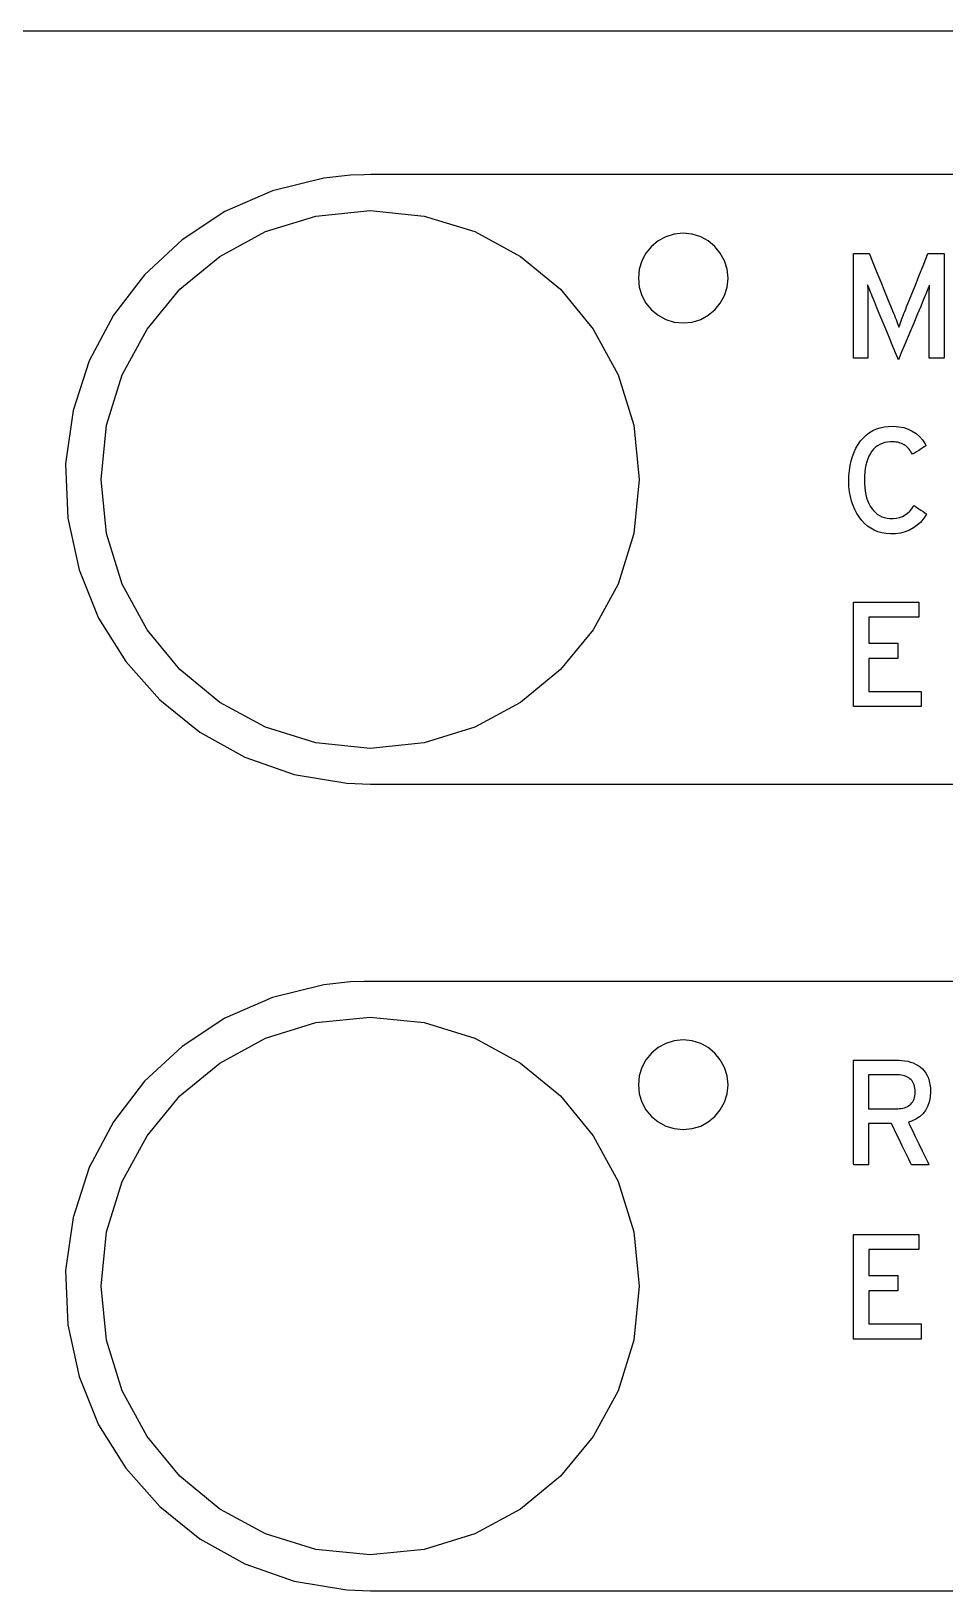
# Model space of a CAD drawing. Extents: x 1 to 47.7, y 0.2 to 33.3.
# Drawn here: x 16.421 to 17.44, y 12.734 to 14.474 of the extents above; entities that cross this region are included whole.
import ezdxf

# ---------------------------------------------------------------- set-up
doc = ezdxf.new("R2010")
doc.units = 0
doc.header["$MEASUREMENT"] = 0
doc.layers.add('4_0_____DWG', color=7, linetype='CONTINUOUS')

msp = doc.modelspace()

# ---------------------------------------------------------------- linework, layer by layer
at = {"layer": '4_0_____DWG'}
for points in [[(17.4756, 14.4737), (17.3985, 14.4737), (17.3184, 14.4737), (17.2354, 14.4737), (17.1494, 14.4737), (17.0607, 14.4737), (16.9693, 14.4737), (16.8751, 14.4737), (16.7784, 14.4737), (16.6792, 14.4737), (16.5776, 14.4737), (16.4735, 14.4737), (16.3671, 14.4737)], [(17.5591, 14.3136), (17.3499, 14.3136), (17.1493, 14.3136), (17.0585, 14.3136), (16.9774, 14.3136), (16.9085, 14.3136), (16.8543, 14.3136), (16.8174, 14.3136), (16.8002, 14.3136), (16.7927, 14.3135), (16.7775, 14.3129), (16.7476, 14.3096), (16.6904, 14.2957), (16.6373, 14.2725), (16.5895, 14.2409), (16.5477, 14.202), (16.5129, 14.1567), (16.486, 14.1058), (16.468, 14.0503), (16.4597, 13.991), (16.462, 13.9303), (16.4746, 13.8726), (16.4965, 13.8189), (16.5269, 13.7703), (16.5648, 13.7276), (16.6093, 13.6917), (16.6595, 13.6637), (16.7144, 13.6443), (16.7732, 13.6346), (16.7995, 13.6336), (16.8137, 13.6336), (16.8479, 13.6336), (16.8998, 13.6336), (16.9667, 13.6336), (17.0462, 13.6336), (17.1358, 13.6336), (17.2329, 13.6336), (17.4397, 13.6336), (17.6465, 13.6336)], [(17.3384, 13.7201), (17.3384, 13.8367), (17.4112, 13.8367), (17.4112, 13.8197), (17.3553, 13.8197), (17.3553, 13.7908), (17.3878, 13.7908), (17.3878, 13.7739), (17.3553, 13.7739), (17.3553, 13.737), (17.4137, 13.737), (17.4137, 13.7201), (17.3384, 13.7201)], [(17.5591, 13.4135), (17.3499, 13.4135), (17.1493, 13.4135), (17.0585, 13.4135), (16.9774, 13.4135), (16.9085, 13.4135), (16.8543, 13.4135), (16.8174, 13.4135), (16.8002, 13.4135), (16.7927, 13.4135), (16.7775, 13.4129), (16.7476, 13.4096), (16.6904, 13.3957), (16.6373, 13.3725), (16.5895, 13.3409), (16.5477, 13.302), (16.5129, 13.2567), (16.486, 13.2058), (16.468, 13.1502), (16.4597, 13.091), (16.462, 13.0303), (16.4746, 12.9726), (16.4965, 12.9189), (16.5269, 12.8703), (16.5648, 12.8276), (16.6093, 12.7917), (16.6595, 12.7636), (16.7144, 12.7443), (16.7732, 12.7346), (16.7995, 12.7336), (16.8137, 12.7336), (16.8479, 12.7336), (16.8998, 12.7336), (16.9667, 12.7336), (17.0462, 12.7336), (17.1358, 12.7336), (17.2329, 12.7336), (17.4397, 12.7336), (17.6465, 12.7336)], [(17.3384, 13.0145), (17.3384, 13.1311), (17.4112, 13.1311), (17.4112, 13.1142), (17.3553, 13.1142), (17.3553, 13.0852), (17.3878, 13.0852), (17.3878, 13.0683), (17.3553, 13.0683), (17.3553, 13.0314), (17.4137, 13.0314), (17.4137, 13.0145), (17.3384, 13.0145)]]:
    msp.add_lwpolyline(points, dxfattribs=at)
for points in [[(16.7993, 13.6735), (16.7388, 13.6796), (16.6825, 13.6971), (16.6316, 13.7248), (16.5872, 13.7614), (16.5505, 13.8058), (16.5229, 13.8568), (16.5054, 13.9131), (16.4993, 13.9735), (16.5054, 14.034), (16.5229, 14.0903), (16.5505, 14.1413), (16.5872, 14.1857), (16.6316, 14.2223), (16.6825, 14.25), (16.7388, 14.2674), (16.7993, 14.2735), (16.8597, 14.2674), (16.916, 14.25), (16.967, 14.2223), (17.0114, 14.1857), (17.048, 14.1413), (17.0757, 14.0903), (17.0932, 14.034), (17.0993, 13.9735), (17.0932, 13.9131), (17.0757, 13.8568), (17.048, 13.8058), (17.0114, 13.7614), (16.967, 13.7248), (16.916, 13.6971), (16.8597, 13.6796)], [(17.1484, 14.1482), (17.1585, 14.1492), (17.1679, 14.1521), (17.1763, 14.1567), (17.1837, 14.1628), (17.1898, 14.1702), (17.1945, 14.1787), (17.1974, 14.1881), (17.1984, 14.1982), (17.1974, 14.2082), (17.1945, 14.2176), (17.1898, 14.2261), (17.1837, 14.2335), (17.1763, 14.2396), (17.1679, 14.2442), (17.1585, 14.2471), (17.1484, 14.2482), (17.1383, 14.2471), (17.129, 14.2442), (17.1205, 14.2396), (17.1131, 14.2335), (17.1069, 14.2261), (17.1023, 14.2176), (17.0994, 14.2082), (17.0984, 14.1982), (17.0994, 14.1881), (17.1023, 14.1787), (17.1069, 14.1702), (17.1131, 14.1628), (17.1205, 14.1567), (17.129, 14.1521), (17.1383, 14.1492)], [(17.4228, 14.1089), (17.4228, 14.1111), (17.4228, 14.117), (17.4228, 14.1256), (17.4228, 14.1357), (17.4228, 14.1461), (17.4228, 14.156), (17.4228, 14.164), (17.4228, 14.1692), (17.4228, 14.1713), (17.4228, 14.1741), (17.4228, 14.1768), (17.4229, 14.1794), (17.4229, 14.1818), (17.4229, 14.1841), (17.423, 14.1863), (17.423, 14.1883), (17.4231, 14.1901), (17.4229, 14.1904), (17.4222, 14.1888), (17.4216, 14.187), (17.4208, 14.1851), (17.42, 14.1831), (17.4192, 14.1809), (17.4182, 14.1786), (17.4173, 14.1762), (17.4162, 14.1736), (17.4154, 14.1717), (17.4133, 14.1665), (17.4098, 14.1582), (17.4055, 14.1479), (17.4009, 14.1368), (17.3963, 14.126), (17.3924, 14.1166), (17.3896, 14.11), (17.3884, 14.1071), (17.3876, 14.109), (17.3852, 14.1149), (17.3815, 14.1237), (17.3772, 14.1343), (17.3726, 14.1455), (17.3682, 14.1561), (17.3645, 14.1649), (17.3621, 14.1708), (17.3612, 14.173), (17.3602, 14.1756), (17.3592, 14.1781), (17.3583, 14.1804), (17.3574, 14.1826), (17.3566, 14.1847), (17.3558, 14.1866), (17.3551, 14.1884), (17.3544, 14.1901), (17.3541, 14.1905), (17.3541, 14.1887), (17.3542, 14.1867), (17.3542, 14.1846), (17.3543, 14.1823), (17.3543, 14.1799), (17.3543, 14.1774), (17.3543, 14.1747), (17.3544, 14.1719), (17.3544, 14.1699), (17.3544, 14.1655), (17.3544, 14.158), (17.3544, 14.1484), (17.3544, 14.138), (17.3544, 14.1277), (17.3544, 14.1188), (17.3544, 14.1121), (17.3544, 14.109), (17.354, 14.1089), (17.3527, 14.1089), (17.3506, 14.1089), (17.348, 14.1089), (17.3453, 14.1089), (17.3427, 14.1089), (17.3405, 14.1089), (17.339, 14.1089), (17.3384, 14.1089), (17.3384, 14.1131), (17.3384, 14.1243), (17.3384, 14.1405), (17.3384, 14.1595), (17.3384, 14.1793), (17.3384, 14.1979), (17.3384, 14.2131), (17.3384, 14.223), (17.3385, 14.2256), (17.3394, 14.2256), (17.3412, 14.2256), (17.3438, 14.2256), (17.3467, 14.2256), (17.3496, 14.2256), (17.3523, 14.2256), (17.3545, 14.2256), (17.3557, 14.2256), (17.3561, 14.2251), (17.3577, 14.2211), (17.3607, 14.2138), (17.3645, 14.2044), (17.3688, 14.1939), (17.373, 14.1835), (17.3768, 14.1743), (17.3796, 14.1673), (17.3811, 14.1637), (17.3819, 14.1617), (17.383, 14.1592), (17.3839, 14.1567), (17.3849, 14.1544), (17.3858, 14.1521), (17.3866, 14.1499), (17.3874, 14.1477), (17.3881, 14.1456), (17.3888, 14.1436), (17.3895, 14.1451), (17.3903, 14.1472), (17.391, 14.1493), (17.3919, 14.1515), (17.3927, 14.1538), (17.3936, 14.1561), (17.3946, 14.1586), (17.3956, 14.1611), (17.3966, 14.1634), (17.3976, 14.1662), (17.4002, 14.1725), (17.4037, 14.1813), (17.4078, 14.1915), (17.412, 14.2021), (17.4159, 14.2118), (17.419, 14.2197), (17.421, 14.2245), (17.4214, 14.2256), (17.4225, 14.2256), (17.4245, 14.2256), (17.4272, 14.2256), (17.4302, 14.2256), (17.4333, 14.2256), (17.436, 14.2256), (17.4381, 14.2256), (17.4393, 14.2256), (17.4394, 14.2242), (17.4394, 14.2159), (17.4394, 14.2017), (17.4394, 14.1836), (17.4394, 14.1639), (17.4394, 14.1445), (17.4394, 14.1275), (17.4394, 14.115), (17.4394, 14.1091), (17.439, 14.1089), (17.4376, 14.1089), (17.4355, 14.1089), (17.4328, 14.1089), (17.43, 14.1089), (17.4273, 14.1089), (17.425, 14.1089), (17.4234, 14.1089)], [(17.4197, 13.9349), (17.4167, 13.9302), (17.4133, 13.926), (17.4095, 13.9224), (17.4054, 13.9194), (17.4009, 13.9169), (17.396, 13.915), (17.3908, 13.9136), (17.3852, 13.9128), (17.3795, 13.9127), (17.3746, 13.9131), (17.37, 13.9139), (17.3656, 13.9152), (17.3615, 13.9169), (17.3576, 13.919), (17.354, 13.9215), (17.3506, 13.9245), (17.3475, 13.9279), (17.3446, 13.9317), (17.342, 13.9357), (17.3397, 13.9399), (17.3378, 13.9445), (17.3362, 13.9494), (17.3349, 13.9545), (17.3339, 13.9599), (17.3333, 13.9656), (17.3331, 13.9716), (17.3332, 13.9777), (17.3337, 13.9835), (17.3345, 13.9891), (17.3356, 13.9944), (17.3371, 13.9993), (17.3389, 14.0041), (17.341, 14.0085), (17.3435, 14.0127), (17.3463, 14.0166), (17.3494, 14.0201), (17.3526, 14.0231), (17.3561, 14.0258), (17.3599, 14.0281), (17.3639, 14.0299), (17.3682, 14.0313), (17.3727, 14.0323), (17.3775, 14.0328), (17.3829, 14.0329), (17.3888, 14.0324), (17.3943, 14.0314), (17.3993, 14.0297), (17.4039, 14.0275), (17.4081, 14.0248), (17.4119, 14.0215), (17.4153, 14.0176), (17.4182, 14.0132), (17.4191, 14.0111), (17.4179, 14.0104), (17.4161, 14.0092), (17.4137, 14.0076), (17.4112, 14.006), (17.4087, 14.0044), (17.4065, 14.003), (17.405, 14.002), (17.4043, 14.0016), (17.4034, 14.0029), (17.4024, 14.0045), (17.4014, 14.0059), (17.4004, 14.0072), (17.3993, 14.0084), (17.3982, 14.0095), (17.3971, 14.0106), (17.3959, 14.0115), (17.3947, 14.0123), (17.3934, 14.013), (17.392, 14.0137), (17.3905, 14.0142), (17.389, 14.0147), (17.3873, 14.015), (17.3856, 14.0153), (17.3839, 14.0155), (17.382, 14.0156), (17.3795, 14.0155), (17.3763, 14.0152), (17.3732, 14.0147), (17.3704, 14.0138), (17.3677, 14.0126), (17.3652, 14.0112), (17.3629, 14.0094), (17.3608, 14.0074), (17.3589, 14.0051), (17.3572, 14.0025), (17.3556, 13.9996), (17.3543, 13.9965), (17.3531, 13.9931), (17.3522, 13.9896), (17.3514, 13.9858), (17.3509, 13.9818), (17.3506, 13.9776), (17.3505, 13.9732), (17.3505, 13.9687), (17.3508, 13.9645), (17.3513, 13.9605), (17.3521, 13.9568), (17.353, 13.9532), (17.3541, 13.9499), (17.3554, 13.9468), (17.357, 13.9439), (17.3587, 13.9412), (17.3606, 13.9388), (17.3627, 13.9366), (17.3649, 13.9347), (17.3674, 13.9332), (17.37, 13.932), (17.3728, 13.931), (17.3758, 13.9304), (17.379, 13.9301), (17.3826, 13.9301), (17.3863, 13.9304), (17.3897, 13.9312), (17.3929, 13.9323), (17.3958, 13.9339), (17.3985, 13.9358), (17.401, 13.938), (17.4032, 13.9407), (17.4052, 13.9437), (17.406, 13.9444), (17.4071, 13.9436), (17.4089, 13.9424), (17.4112, 13.9408), (17.4136, 13.9392), (17.4159, 13.9376), (17.4179, 13.9362), (17.4192, 13.9353)], [(16.7993, 12.7736), (16.7388, 12.7797), (16.6825, 12.7971), (16.6316, 12.8248), (16.5872, 12.8614), (16.5505, 12.9058), (16.5229, 12.9568), (16.5054, 13.0131), (16.4993, 13.0736), (16.5054, 13.134), (16.5229, 13.1903), (16.5505, 13.2413), (16.5872, 13.2857), (16.6316, 13.3223), (16.6825, 13.35), (16.7388, 13.3675), (16.7993, 13.3735), (16.8597, 13.3675), (16.916, 13.35), (16.967, 13.3223), (17.0114, 13.2857), (17.048, 13.2413), (17.0757, 13.1903), (17.0932, 13.134), (17.0993, 13.0736), (17.0932, 13.0131), (17.0757, 12.9568), (17.048, 12.9058), (17.0114, 12.8614), (16.967, 12.8248), (16.916, 12.7971), (16.8597, 12.7797)], [(17.1484, 13.2482), (17.1585, 13.2492), (17.1679, 13.2521), (17.1763, 13.2567), (17.1837, 13.2628), (17.1898, 13.2702), (17.1945, 13.2787), (17.1974, 13.2881), (17.1984, 13.2982), (17.1974, 13.3083), (17.1945, 13.3176), (17.1898, 13.3261), (17.1837, 13.3335), (17.1763, 13.3396), (17.1679, 13.3442), (17.1585, 13.3472), (17.1484, 13.3482), (17.1383, 13.3472), (17.129, 13.3442), (17.1205, 13.3396), (17.1131, 13.3335), (17.1069, 13.3261), (17.1023, 13.3176), (17.0994, 13.3083), (17.0984, 13.2982), (17.0994, 13.2881), (17.1023, 13.2787), (17.1069, 13.2702), (17.1131, 13.2628), (17.1205, 13.2567), (17.129, 13.2521), (17.1383, 13.2492)], [(17.4243, 13.2907), (17.4238, 13.2845), (17.4228, 13.2789), (17.421, 13.2739), (17.4187, 13.2695), (17.4157, 13.2656), (17.4121, 13.2624), (17.4078, 13.2597), (17.4029, 13.2576), (17.3995, 13.2564), (17.4009, 13.2534), (17.4036, 13.2479), (17.4072, 13.2406), (17.4111, 13.2324), (17.415, 13.2243), (17.4185, 13.2171), (17.4211, 13.2118), (17.4224, 13.2091), (17.4221, 13.209), (17.4204, 13.209), (17.4178, 13.209), (17.4147, 13.209), (17.4113, 13.209), (17.4081, 13.209), (17.4054, 13.209), (17.4035, 13.209), (17.4029, 13.209), (17.4019, 13.211), (17.3996, 13.2158), (17.3964, 13.2225), (17.3926, 13.2302), (17.3888, 13.2382), (17.3852, 13.2454), (17.3824, 13.2512), (17.3808, 13.2546), (17.3803, 13.2551), (17.3786, 13.2551), (17.3755, 13.2551), (17.3716, 13.2551), (17.3672, 13.2551), (17.3629, 13.2551), (17.3591, 13.2551), (17.3563, 13.2551), (17.355, 13.2551), (17.355, 13.2539), (17.355, 13.2498), (17.355, 13.2436), (17.355, 13.236), (17.355, 13.228), (17.355, 13.2205), (17.355, 13.2142), (17.355, 13.2101), (17.355, 13.209), (17.3542, 13.209), (17.3524, 13.209), (17.3499, 13.209), (17.3471, 13.209), (17.3443, 13.209), (17.3417, 13.209), (17.3397, 13.209), (17.3386, 13.209), (17.3384, 13.2103), (17.3384, 13.2188), (17.3384, 13.2334), (17.3384, 13.2518), (17.3384, 13.2719), (17.3384, 13.2915), (17.3384, 13.3084), (17.3384, 13.3205), (17.3384, 13.3255), (17.34, 13.3256), (17.3446, 13.3256), (17.3515, 13.3256), (17.3597, 13.3256), (17.3683, 13.3256), (17.3763, 13.3256), (17.3828, 13.3256), (17.387, 13.3256), (17.3889, 13.3256), (17.3924, 13.3254), (17.3957, 13.325), (17.3989, 13.3244), (17.4019, 13.3235), (17.4048, 13.3225), (17.4076, 13.3212), (17.4103, 13.3197), (17.4128, 13.318), (17.4151, 13.316), (17.4172, 13.3137), (17.4191, 13.3112), (17.4206, 13.3084), (17.4219, 13.3054), (17.4229, 13.3021), (17.4236, 13.2986), (17.4241, 13.2948)], [(17.4072, 13.2902), (17.4071, 13.2924), (17.4068, 13.2944), (17.4065, 13.2963), (17.4059, 13.2981), (17.4053, 13.2997), (17.4045, 13.3012), (17.4036, 13.3025), (17.4025, 13.3038), (17.4013, 13.3049), (17.3999, 13.3059), (17.3985, 13.3068), (17.397, 13.3075), (17.3953, 13.3081), (17.3936, 13.3086), (17.3917, 13.3089), (17.3897, 13.3091), (17.3879, 13.3091), (17.3863, 13.3091), (17.3827, 13.3091), (17.3776, 13.3091), (17.3719, 13.3091), (17.3661, 13.3091), (17.361, 13.3091), (17.3571, 13.3091), (17.3551, 13.3091), (17.355, 13.3084), (17.355, 13.3051), (17.355, 13.3), (17.355, 13.2937), (17.355, 13.287), (17.355, 13.2807), (17.355, 13.2756), (17.355, 13.2723), (17.3551, 13.2715), (17.3571, 13.2715), (17.361, 13.2715), (17.3661, 13.2715), (17.3719, 13.2715), (17.3776, 13.2715), (17.3827, 13.2715), (17.3863, 13.2715), (17.3879, 13.2715), (17.3897, 13.2716), (17.3916, 13.2718), (17.3935, 13.2721), (17.3952, 13.2725), (17.3968, 13.2731), (17.3984, 13.2738), (17.3998, 13.2746), (17.4011, 13.2756), (17.4023, 13.2767), (17.4034, 13.2779), (17.4044, 13.2792), (17.4052, 13.2807), (17.4059, 13.2823), (17.4064, 13.2841), (17.4068, 13.286), (17.4071, 13.288)]]:
    msp.add_lwpolyline(points, close=True, dxfattribs=at)

doc.saveas('drawing.dxf')
